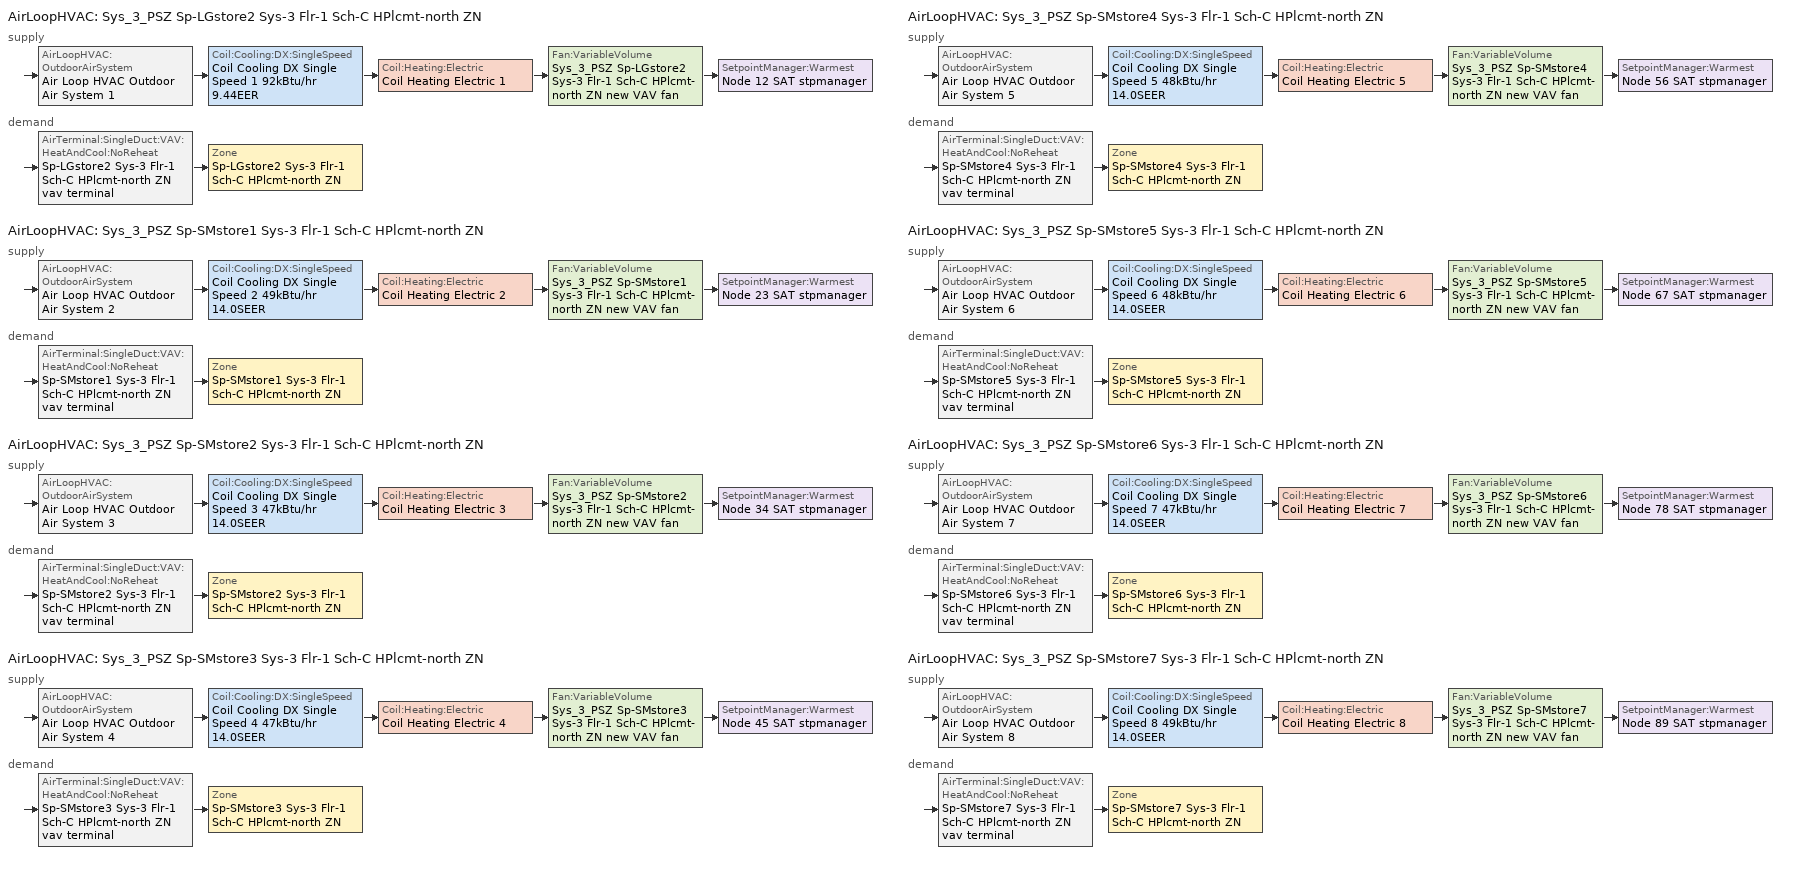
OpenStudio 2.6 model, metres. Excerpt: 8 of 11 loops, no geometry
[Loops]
AirLoopHVAC 'Sys_3_PSZ Sp-LGstore2 Sys-3 Flr-1 Sch-C HPlcmt-north ZN'
 supply: AirLoopHVAC:OutdoorAirSystem 'Air Loop HVAC Outdoor Air System 1' > Coil:Cooling:DX:SingleSpeed 'Coil Cooling DX Single Speed 1 92kBtu/hr 9.44EER' > Coil:Heating:Electric 'Coil Heating Electric 1' > Fan:VariableVolume 'Sys_3_PSZ Sp-LGstore2 Sys-3 Flr-1 Sch-C HPlcmt-north ZN new VAV fan' > SetpointManager:Warmest 'Node 12 SAT stpmanager'
 demand: AirTerminal:SingleDuct:VAV:HeatAndCool:NoReheat 'Sp-LGstore2 Sys-3 Flr-1 Sch-C HPlcmt-north ZN vav terminal' > Zone 'Sp-LGstore2 Sys-3 Flr-1 Sch-C HPlcmt-north ZN'
AirLoopHVAC 'Sys_3_PSZ Sp-SMstore1 Sys-3 Flr-1 Sch-C HPlcmt-north ZN'
 supply: AirLoopHVAC:OutdoorAirSystem 'Air Loop HVAC Outdoor Air System 2' > Coil:Cooling:DX:SingleSpeed 'Coil Cooling DX Single Speed 2 49kBtu/hr 14.0SEER' > Coil:Heating:Electric 'Coil Heating Electric 2' > Fan:VariableVolume 'Sys_3_PSZ Sp-SMstore1 Sys-3 Flr-1 Sch-C HPlcmt-north ZN new VAV fan' > SetpointManager:Warmest 'Node 23 SAT stpmanager'
 demand: AirTerminal:SingleDuct:VAV:HeatAndCool:NoReheat 'Sp-SMstore1 Sys-3 Flr-1 Sch-C HPlcmt-north ZN vav terminal' > Zone 'Sp-SMstore1 Sys-3 Flr-1 Sch-C HPlcmt-north ZN'
AirLoopHVAC 'Sys_3_PSZ Sp-SMstore2 Sys-3 Flr-1 Sch-C HPlcmt-north ZN'
 supply: AirLoopHVAC:OutdoorAirSystem 'Air Loop HVAC Outdoor Air System 3' > Coil:Cooling:DX:SingleSpeed 'Coil Cooling DX Single Speed 3 47kBtu/hr 14.0SEER' > Coil:Heating:Electric 'Coil Heating Electric 3' > Fan:VariableVolume 'Sys_3_PSZ Sp-SMstore2 Sys-3 Flr-1 Sch-C HPlcmt-north ZN new VAV fan' > SetpointManager:Warmest 'Node 34 SAT stpmanager'
 demand: AirTerminal:SingleDuct:VAV:HeatAndCool:NoReheat 'Sp-SMstore2 Sys-3 Flr-1 Sch-C HPlcmt-north ZN vav terminal' > Zone 'Sp-SMstore2 Sys-3 Flr-1 Sch-C HPlcmt-north ZN'
AirLoopHVAC 'Sys_3_PSZ Sp-SMstore3 Sys-3 Flr-1 Sch-C HPlcmt-north ZN'
 supply: AirLoopHVAC:OutdoorAirSystem 'Air Loop HVAC Outdoor Air System 4' > Coil:Cooling:DX:SingleSpeed 'Coil Cooling DX Single Speed 4 47kBtu/hr 14.0SEER' > Coil:Heating:Electric 'Coil Heating Electric 4' > Fan:VariableVolume 'Sys_3_PSZ Sp-SMstore3 Sys-3 Flr-1 Sch-C HPlcmt-north ZN new VAV fan' > SetpointManager:Warmest 'Node 45 SAT stpmanager'
 demand: AirTerminal:SingleDuct:VAV:HeatAndCool:NoReheat 'Sp-SMstore3 Sys-3 Flr-1 Sch-C HPlcmt-north ZN vav terminal' > Zone 'Sp-SMstore3 Sys-3 Flr-1 Sch-C HPlcmt-north ZN'
AirLoopHVAC 'Sys_3_PSZ Sp-SMstore4 Sys-3 Flr-1 Sch-C HPlcmt-north ZN'
 supply: AirLoopHVAC:OutdoorAirSystem 'Air Loop HVAC Outdoor Air System 5' > Coil:Cooling:DX:SingleSpeed 'Coil Cooling DX Single Speed 5 48kBtu/hr 14.0SEER' > Coil:Heating:Electric 'Coil Heating Electric 5' > Fan:VariableVolume 'Sys_3_PSZ Sp-SMstore4 Sys-3 Flr-1 Sch-C HPlcmt-north ZN new VAV fan' > SetpointManager:Warmest 'Node 56 SAT stpmanager'
 demand: AirTerminal:SingleDuct:VAV:HeatAndCool:NoReheat 'Sp-SMstore4 Sys-3 Flr-1 Sch-C HPlcmt-north ZN vav terminal' > Zone 'Sp-SMstore4 Sys-3 Flr-1 Sch-C HPlcmt-north ZN'
AirLoopHVAC 'Sys_3_PSZ Sp-SMstore5 Sys-3 Flr-1 Sch-C HPlcmt-north ZN'
 supply: AirLoopHVAC:OutdoorAirSystem 'Air Loop HVAC Outdoor Air System 6' > Coil:Cooling:DX:SingleSpeed 'Coil Cooling DX Single Speed 6 48kBtu/hr 14.0SEER' > Coil:Heating:Electric 'Coil Heating Electric 6' > Fan:VariableVolume 'Sys_3_PSZ Sp-SMstore5 Sys-3 Flr-1 Sch-C HPlcmt-north ZN new VAV fan' > SetpointManager:Warmest 'Node 67 SAT stpmanager'
 demand: AirTerminal:SingleDuct:VAV:HeatAndCool:NoReheat 'Sp-SMstore5 Sys-3 Flr-1 Sch-C HPlcmt-north ZN vav terminal' > Zone 'Sp-SMstore5 Sys-3 Flr-1 Sch-C HPlcmt-north ZN'
AirLoopHVAC 'Sys_3_PSZ Sp-SMstore6 Sys-3 Flr-1 Sch-C HPlcmt-north ZN'
 supply: AirLoopHVAC:OutdoorAirSystem 'Air Loop HVAC Outdoor Air System 7' > Coil:Cooling:DX:SingleSpeed 'Coil Cooling DX Single Speed 7 47kBtu/hr 14.0SEER' > Coil:Heating:Electric 'Coil Heating Electric 7' > Fan:VariableVolume 'Sys_3_PSZ Sp-SMstore6 Sys-3 Flr-1 Sch-C HPlcmt-north ZN new VAV fan' > SetpointManager:Warmest 'Node 78 SAT stpmanager'
 demand: AirTerminal:SingleDuct:VAV:HeatAndCool:NoReheat 'Sp-SMstore6 Sys-3 Flr-1 Sch-C HPlcmt-north ZN vav terminal' > Zone 'Sp-SMstore6 Sys-3 Flr-1 Sch-C HPlcmt-north ZN'
AirLoopHVAC 'Sys_3_PSZ Sp-SMstore7 Sys-3 Flr-1 Sch-C HPlcmt-north ZN'
 supply: AirLoopHVAC:OutdoorAirSystem 'Air Loop HVAC Outdoor Air System 8' > Coil:Cooling:DX:SingleSpeed 'Coil Cooling DX Single Speed 8 49kBtu/hr 14.0SEER' > Coil:Heating:Electric 'Coil Heating Electric 8' > Fan:VariableVolume 'Sys_3_PSZ Sp-SMstore7 Sys-3 Flr-1 Sch-C HPlcmt-north ZN new VAV fan' > SetpointManager:Warmest 'Node 89 SAT stpmanager'
 demand: AirTerminal:SingleDuct:VAV:HeatAndCool:NoReheat 'Sp-SMstore7 Sys-3 Flr-1 Sch-C HPlcmt-north ZN vav terminal' > Zone 'Sp-SMstore7 Sys-3 Flr-1 Sch-C HPlcmt-north ZN'
[Sizing:Zone] Zone Cooling Design Supply Air Temperature Input Method=SupplyAirTemperature; Zone Cooling Design Supply Air Temperature {C}=13; Zone Cooling Design Supply Air Temperature Difference {deltaC}=11.11; Zone Heating Design Supply Air Temperature Input Method=SupplyAirTemperature; Zone Heating Design Supply Air Temperature {C}=43; Zone Heating Design Supply Air Temperature Difference {deltaC}=11.11; Zone Cooling Design Supply Air Humidity Ratio {kg-H2O/kg-air}=0.0085; Zone Heating Design Supply Air Humidity Ratio {kg-H2O/kg-air}=0.008; Zone Heating Sizing Factor=1.3; Zone Cooling Sizing Factor=1.1; Cooling Design Air Flow Method=DesignDay; Heating Design Air Flow Method=DesignDay; Account for Dedicated Outdoor Air System=No; Dedicated Outdoor Air System Control Strategy=NeutralSupplyAir; Dedicated Outdoor Air Low Setpoint Temperature for Design {C}=autosize; Dedicated Outdoor Air High Setpoint Temperature for Design {C}=autosize
Sp-LGstore2 Sys-3 Flr-1 Sch-C HPlcmt-north ZN; Sp-SMstore1 Sys-3 Flr-1 Sch-C HPlcmt-north ZN; Sp-SMstore2 Sys-3 Flr-1 Sch-C HPlcmt-north ZN; Sp-SMstore3 Sys-3 Flr-1 Sch-C HPlcmt-north ZN; Sp-SMstore4 Sys-3 Flr-1 Sch-C HPlcmt-north ZN; Sp-SMstore5 Sys-3 Flr-1 Sch-C HPlcmt-north ZN; Sp-SMstore6 Sys-3 Flr-1 Sch-C HPlcmt-north ZN; Sp-SMstore7 Sys-3 Flr-1 Sch-C HPlcmt-north ZN
[Zone equipment]
Sp-LGstore2 Sys-3 Flr-1 Sch-C HPlcmt-north ZN: Zone HVAC Baseboard Convective Electric 1, Sp-LGstore2 Sys-3 Flr-1 Sch-C HPlcmt-north ZN vav terminal
Sp-SMstore1 Sys-3 Flr-1 Sch-C HPlcmt-north ZN: Zone HVAC Baseboard Convective Electric 2, Sp-SMstore1 Sys-3 Flr-1 Sch-C HPlcmt-north ZN vav terminal
Sp-SMstore2 Sys-3 Flr-1 Sch-C HPlcmt-north ZN: Zone HVAC Baseboard Convective Electric 3, Sp-SMstore2 Sys-3 Flr-1 Sch-C HPlcmt-north ZN vav terminal
Sp-SMstore3 Sys-3 Flr-1 Sch-C HPlcmt-north ZN: Zone HVAC Baseboard Convective Electric 4, Sp-SMstore3 Sys-3 Flr-1 Sch-C HPlcmt-north ZN vav terminal
Sp-SMstore4 Sys-3 Flr-1 Sch-C HPlcmt-north ZN: Zone HVAC Baseboard Convective Electric 5, Sp-SMstore4 Sys-3 Flr-1 Sch-C HPlcmt-north ZN vav terminal
Sp-SMstore5 Sys-3 Flr-1 Sch-C HPlcmt-north ZN: Zone HVAC Baseboard Convective Electric 6, Sp-SMstore5 Sys-3 Flr-1 Sch-C HPlcmt-north ZN vav terminal
Sp-SMstore6 Sys-3 Flr-1 Sch-C HPlcmt-north ZN: Zone HVAC Baseboard Convective Electric 7, Sp-SMstore6 Sys-3 Flr-1 Sch-C HPlcmt-north ZN vav terminal
Sp-SMstore7 Sys-3 Flr-1 Sch-C HPlcmt-north ZN: Zone HVAC Baseboard Convective Electric 8, Sp-SMstore7 Sys-3 Flr-1 Sch-C HPlcmt-north ZN vav terminal
[AirLoopHVAC] Design Supply Air Flow Rate {m3/s}=AutoSize
Name | Availability Schedule
Sys_3_PSZ Sp-LGstore2 Sys-3 Flr-1 Sch-C HPlcmt-north ZN | Sys_3_PSZ Sp-LGstore2 Sys-3 Flr-1 Sch-C HPlcmt-north ZN Occ Sch
Sys_3_PSZ Sp-SMstore1 Sys-3 Flr-1 Sch-C HPlcmt-north ZN | Sys_3_PSZ Sp-SMstore1 Sys-3 Flr-1 Sch-C HPlcmt-north ZN Occ Sch
Sys_3_PSZ Sp-SMstore2 Sys-3 Flr-1 Sch-C HPlcmt-north ZN | Sys_3_PSZ Sp-SMstore2 Sys-3 Flr-1 Sch-C HPlcmt-north ZN Occ Sch
Sys_3_PSZ Sp-SMstore3 Sys-3 Flr-1 Sch-C HPlcmt-north ZN | Sys_3_PSZ Sp-SMstore3 Sys-3 Flr-1 Sch-C HPlcmt-north ZN Occ Sch
Sys_3_PSZ Sp-SMstore4 Sys-3 Flr-1 Sch-C HPlcmt-north ZN | Sys_3_PSZ Sp-SMstore4 Sys-3 Flr-1 Sch-C HPlcmt-north ZN Occ Sch
Sys_3_PSZ Sp-SMstore5 Sys-3 Flr-1 Sch-C HPlcmt-north ZN | Sys_3_PSZ Sp-SMstore5 Sys-3 Flr-1 Sch-C HPlcmt-north ZN Occ Sch
Sys_3_PSZ Sp-SMstore6 Sys-3 Flr-1 Sch-C HPlcmt-north ZN | Sys_3_PSZ Sp-SMstore6 Sys-3 Flr-1 Sch-C HPlcmt-north ZN Occ Sch
Sys_3_PSZ Sp-SMstore7 Sys-3 Flr-1 Sch-C HPlcmt-north ZN | Sys_3_PSZ Sp-SMstore7 Sys-3 Flr-1 Sch-C HPlcmt-north ZN Occ Sch
[Sizing:System] Type of Load to Size On=Sensible; Design Outdoor Air Flow Rate {m3/s}=Autosize; Minimum System Air Flow Ratio=1; Preheat Design Temperature {C}=7; Preheat Design Humidity Ratio {kg-H2O/kg-Air}=0.008; Precool Design Temperature {C}=13; Precool Design Humidity Ratio {kg-H2O/kg-Air}=0.008; Central Cooling Design Supply Air Temperature {C}=13; Central Heating Design Supply Air Temperature {C}=43; Sizing Option=NonCoincident; 100% Outdoor Air in Cooling=No; 100% Outdoor Air in Heating=No; Central Cooling Design Supply Air Humidity Ratio {kg-H2O/kg-Air}=0.0085; Central Heating Design Supply Air Humidity Ratio {kg-H2O/kg-Air}=0.008; Cooling Design Air Flow Method=DesignDay; Cooling Design Air Flow Rate {m3/s}=0; Heating Design Air Flow Method=DesignDay; Heating Design Air Flow Rate {m3/s}=0; System Outdoor Air Method=ZoneSum; Zone Maximum Outdoor Air Fraction=1; Cooling Supply Air Flow Rate Per Floor Area {m3/s-m2}=0.00996765; Cooling Fraction of Autosized Cooling Supply Air Flow Rate=1; Cooling Supply Air Flow Rate Per Unit Cooling Capacity {m3/s-W}=3.94755e-05; Heating Supply Air Flow Rate Per Floor Area {m3/s-m2}=0.00996765; Heating Fraction of Autosized Heating Supply Air Flow Rate=1; Heating Fraction of Autosized Cooling Supply Air Flow Rate=1; Heating Supply Air Flow Rate Per Unit Heating Capacity {m3/s-W}=3.15882e-05; Cooling Design Capacity Method=CoolingDesignCapacity; Cooling Design Capacity {W}=autosize; Cooling Design Capacity Per Floor Area {W/m2}=234.7; Fraction of Autosized Cooling Design Capacity=1; Heating Design Capacity Method=HeatingDesignCapacity; Heating Design Capacity {W}=autosize; Heating Design Capacity Per Floor Area {W/m2}=157; Fraction of Autosized Heating Design Capacity=1; Central Cooling Capacity Control Method=OnOff
Sys_3_PSZ Sp-LGstore2 Sys-3 Flr-1 Sch-C HPlcmt-north ZN; Sys_3_PSZ Sp-SMstore1 Sys-3 Flr-1 Sch-C HPlcmt-north ZN; Sys_3_PSZ Sp-SMstore2 Sys-3 Flr-1 Sch-C HPlcmt-north ZN; Sys_3_PSZ Sp-SMstore3 Sys-3 Flr-1 Sch-C HPlcmt-north ZN; Sys_3_PSZ Sp-SMstore4 Sys-3 Flr-1 Sch-C HPlcmt-north ZN; Sys_3_PSZ Sp-SMstore5 Sys-3 Flr-1 Sch-C HPlcmt-north ZN; Sys_3_PSZ Sp-SMstore6 Sys-3 Flr-1 Sch-C HPlcmt-north ZN; Sys_3_PSZ Sp-SMstore7 Sys-3 Flr-1 Sch-C HPlcmt-north ZN
[Coil:Heating:Electric] Availability Schedule=Always On Discrete
Coil Heating Electric 1; Coil Heating Electric 2; Coil Heating Electric 3; Coil Heating Electric 4; Coil Heating Electric 5; Coil Heating Electric 6; Coil Heating Electric 7; Coil Heating Electric 8
[Coil:Cooling:DX:SingleSpeed] Availability Schedule=Always On Discrete; Rated Total Cooling Capacity {W}=autosize; Rated Sensible Heat Ratio=autosize; Rated Air Flow Rate {m3/s}=autosize; Rated Evaporator Fan Power Per Volume Flow Rate {W/(m3/s)}=773.3; Total Cooling Capacity Function of Temperature Curve=DXCOOL-NECB2011-REF-CAPFT; Total Cooling Capacity Function of Flow Fraction Curve=DXCOOL-NECB2011-REF-CAPFFLOW; Energy Input Ratio Function of Temperature Curve=DXCOOL-NECB2011-REF-COOLEIRFT; Energy Input Ratio Function of Flow Fraction Curve=DXCOOL-NECB2011-REF-COOLEIRFFLOW; Part Load Fraction Correlation Curve=DXCOOL-NECB2011-REF-COOLPLFFPLR; Condenser Type=AirCooled; Evaporative Condenser Effectiveness=0; Evaporative Condenser Air Flow Rate {m3/s}=Autosize; Evaporative Condenser Pump Rated Power Consumption {W}=Autosize; Crankcase Heater Capacity {W}=0; Maximum Outdoor Dry-Bulb Temperature for Crankcase Heater Operation {C}=0; Basin Heater Capacity {W/K}=0; Basin Heater Setpoint Temperature {C}=10
Name | Rated COP {W/W}
Coil Cooling DX Single Speed 1 92kBtu/hr 9.44EER | 3.25853
Coil Cooling DX Single Speed 2 49kBtu/hr 14.0SEER; Coil Cooling DX Single Speed 3 47kBtu/hr 14.0SEER; Coil Cooling DX Single Speed 4 47kBtu/hr 14.0SEER; Coil Cooling DX Single Speed 5 48kBtu/hr 14.0SEER; Coil Cooling DX Single Speed 6 48kBtu/hr 14.0SEER; Coil Cooling DX Single Speed 7 47kBtu/hr 14.0SEER; Coil Cooling DX Single Speed 8 49kBtu/hr 14.0SEER | 3.8248
[Controller:OutdoorAir] Minimum Outdoor Air Flow Rate {m3/s}=autosize; Maximum Outdoor Air Flow Rate {m3/s}=Autosize; Economizer Control Action Type=ModulateFlow; Lockout Type=NoLockout; Minimum Limit Type=FixedMinimum; High Humidity Control=No; Heat Recovery Bypass Control Type=BypassWhenOAFlowGreaterThanMinimum
Name | Economizer Control Type | Minimum Outdoor Air Schedule | Controller Mechanical Ventilation | Economizer Maximum Limit Dry-Bulb Temperature {C} | Economizer Maximum Limit Enthalpy {J/kg} | Economizer Minimum Limit Dry-Bulb Temperature {C}
Controller Outdoor Air 1 | DifferentialEnthalpy | Sys_3_PSZ Sp-LGstore2 Sys-3 Flr-1 Sch-C HPlcmt-north ZN Occ Sch | Controller Mechanical Ventilation 1
Controller Outdoor Air 2 | NoEconomizer | Sys_3_PSZ Sp-SMstore1 Sys-3 Flr-1 Sch-C HPlcmt-north ZN Occ Sch | Controller Mechanical Ventilation 2 | 28 | 64000 | -100
Controller Outdoor Air 3 | NoEconomizer | Sys_3_PSZ Sp-SMstore2 Sys-3 Flr-1 Sch-C HPlcmt-north ZN Occ Sch | Controller Mechanical Ventilation 3 | 28 | 64000 | -100
Controller Outdoor Air 4 | NoEconomizer | Sys_3_PSZ Sp-SMstore3 Sys-3 Flr-1 Sch-C HPlcmt-north ZN Occ Sch | Controller Mechanical Ventilation 4 | 28 | 64000 | -100
Controller Outdoor Air 5 | NoEconomizer | Sys_3_PSZ Sp-SMstore4 Sys-3 Flr-1 Sch-C HPlcmt-north ZN Occ Sch | Controller Mechanical Ventilation 5 | 28 | 64000 | -100
Controller Outdoor Air 6 | NoEconomizer | Sys_3_PSZ Sp-SMstore5 Sys-3 Flr-1 Sch-C HPlcmt-north ZN Occ Sch | Controller Mechanical Ventilation 6 | 28 | 64000 | -100
Controller Outdoor Air 7 | NoEconomizer | Sys_3_PSZ Sp-SMstore6 Sys-3 Flr-1 Sch-C HPlcmt-north ZN Occ Sch | Controller Mechanical Ventilation 7 | 28 | 64000 | -100
Controller Outdoor Air 8 | NoEconomizer | Sys_3_PSZ Sp-SMstore7 Sys-3 Flr-1 Sch-C HPlcmt-north ZN Occ Sch | Controller Mechanical Ventilation 8 | 28 | 64000 | -100
[Controller:MechanicalVentilation] Availability Schedule=Always On Discrete; System Outdoor Air Method=ZoneSum
Controller Mechanical Ventilation 1; Controller Mechanical Ventilation 2; Controller Mechanical Ventilation 3; Controller Mechanical Ventilation 4; Controller Mechanical Ventilation 5; Controller Mechanical Ventilation 6; Controller Mechanical Ventilation 7; Controller Mechanical Ventilation 8
[AirLoopHVAC:OutdoorAirSystem]
Name | Controller
Air Loop HVAC Outdoor Air System 1 | Controller Outdoor Air 1
Air Loop HVAC Outdoor Air System 2 | Controller Outdoor Air 2
Air Loop HVAC Outdoor Air System 3 | Controller Outdoor Air 3
Air Loop HVAC Outdoor Air System 4 | Controller Outdoor Air 4
Air Loop HVAC Outdoor Air System 5 | Controller Outdoor Air 5
Air Loop HVAC Outdoor Air System 6 | Controller Outdoor Air 6
Air Loop HVAC Outdoor Air System 7 | Controller Outdoor Air 7
Air Loop HVAC Outdoor Air System 8 | Controller Outdoor Air 8
[ZoneHVAC:Baseboard:Convective:Electric] Availability Schedule=Always On Discrete; Nominal Capacity {W}=autosize; Efficiency=1
Zone HVAC Baseboard Convective Electric 1; Zone HVAC Baseboard Convective Electric 2; Zone HVAC Baseboard Convective Electric 3; Zone HVAC Baseboard Convective Electric 4; Zone HVAC Baseboard Convective Electric 5; Zone HVAC Baseboard Convective Electric 6; Zone HVAC Baseboard Convective Electric 7; Zone HVAC Baseboard Convective Electric 8
[Fan:VariableVolume] Availability Schedule=Always On Discrete; Fan Efficiency=0.7; Pressure Rise {Pa}=640; Maximum Flow Rate {m3/s}=Autosize; Fan Power Minimum Flow Rate Input Method=Fraction; Fan Power Minimum Flow Fraction=0.3; Fan Power Minimum Air Flow Rate {m3/s}=0; Motor Efficiency=0.9; Motor In Airstream Fraction=1; Fan Power Coefficient 1=0.0407599; Fan Power Coefficient 2=0.088045; Fan Power Coefficient 3=-0.0729261; Fan Power Coefficient 4=0.94374; Fan Power Coefficient 5=0
Sys_3_PSZ Sp-LGstore2 Sys-3 Flr-1 Sch-C HPlcmt-north ZN new VAV fan; Sys_3_PSZ Sp-SMstore7 Sys-3 Flr-1 Sch-C HPlcmt-north ZN new VAV fan; Sys_3_PSZ Sp-SMstore2 Sys-3 Flr-1 Sch-C HPlcmt-north ZN new VAV fan; Sys_3_PSZ Sp-SMstore1 Sys-3 Flr-1 Sch-C HPlcmt-north ZN new VAV fan; Sys_3_PSZ Sp-SMstore4 Sys-3 Flr-1 Sch-C HPlcmt-north ZN new VAV fan; Sys_3_PSZ Sp-SMstore3 Sys-3 Flr-1 Sch-C HPlcmt-north ZN new VAV fan; Sys_3_PSZ Sp-SMstore5 Sys-3 Flr-1 Sch-C HPlcmt-north ZN new VAV fan; Sys_3_PSZ Sp-SMstore6 Sys-3 Flr-1 Sch-C HPlcmt-north ZN new VAV fan
[SetpointManager:Warmest] Control Variable=Temperature; Minimum Setpoint Temperature {C}=12; Maximum Setpoint Temperature {C}=35; Strategy=MaximumTemperature
Node 12 SAT stpmanager; Node 89 SAT stpmanager; Node 34 SAT stpmanager; Node 23 SAT stpmanager; Node 56 SAT stpmanager; Node 45 SAT stpmanager; Node 67 SAT stpmanager; Node 78 SAT stpmanager
[AirTerminal:SingleDuct:VAV:HeatAndCool:NoReheat] Availability Schedule=Always On Discrete; Maximum Air Flow Rate {m3/s}=autosize; Zone Minimum Air Flow Fraction=0.3
Sp-LGstore2 Sys-3 Flr-1 Sch-C HPlcmt-north ZN vav terminal; Sp-SMstore7 Sys-3 Flr-1 Sch-C HPlcmt-north ZN vav terminal; Sp-SMstore2 Sys-3 Flr-1 Sch-C HPlcmt-north ZN vav terminal; Sp-SMstore1 Sys-3 Flr-1 Sch-C HPlcmt-north ZN vav terminal; Sp-SMstore4 Sys-3 Flr-1 Sch-C HPlcmt-north ZN vav terminal; Sp-SMstore3 Sys-3 Flr-1 Sch-C HPlcmt-north ZN vav terminal; Sp-SMstore5 Sys-3 Flr-1 Sch-C HPlcmt-north ZN vav terminal; Sp-SMstore6 Sys-3 Flr-1 Sch-C HPlcmt-north ZN vav terminal
[Schedule:Ruleset]
Name | Default Day Schedule | Summer Design Day Schedule | Winter Design Day Schedule
Sys_3_PSZ Sp-LGstore2 Sys-3 Flr-1 Sch-C HPlcmt-north ZN Occ Sch | Sys_3_PSZ Sp-LGstore2 Sys-3 Flr-1 Sch-C HPlcmt-north ZN Occ Sch Default | Sys_3_PSZ Sp-LGstore2 Sys-3 Flr-1 Sch-C HPlcmt-north ZN Occ Sch Summer Design Day | Sys_3_PSZ Sp-LGstore2 Sys-3 Flr-1 Sch-C HPlcmt-north ZN Occ Sch Winter Design Day
Sys_3_PSZ Sp-SMstore1 Sys-3 Flr-1 Sch-C HPlcmt-north ZN Occ Sch | Sys_3_PSZ Sp-SMstore1 Sys-3 Flr-1 Sch-C HPlcmt-north ZN Occ Sch Default | Sys_3_PSZ Sp-SMstore1 Sys-3 Flr-1 Sch-C HPlcmt-north ZN Occ Sch Summer Design Day | Sys_3_PSZ Sp-SMstore1 Sys-3 Flr-1 Sch-C HPlcmt-north ZN Occ Sch Winter Design Day
Sys_3_PSZ Sp-SMstore2 Sys-3 Flr-1 Sch-C HPlcmt-north ZN Occ Sch | Sys_3_PSZ Sp-SMstore2 Sys-3 Flr-1 Sch-C HPlcmt-north ZN Occ Sch Default | Sys_3_PSZ Sp-SMstore2 Sys-3 Flr-1 Sch-C HPlcmt-north ZN Occ Sch Summer Design Day | Sys_3_PSZ Sp-SMstore2 Sys-3 Flr-1 Sch-C HPlcmt-north ZN Occ Sch Winter Design Day
Sys_3_PSZ Sp-SMstore3 Sys-3 Flr-1 Sch-C HPlcmt-north ZN Occ Sch | Sys_3_PSZ Sp-SMstore3 Sys-3 Flr-1 Sch-C HPlcmt-north ZN Occ Sch Default | Sys_3_PSZ Sp-SMstore3 Sys-3 Flr-1 Sch-C HPlcmt-north ZN Occ Sch Summer Design Day | Sys_3_PSZ Sp-SMstore3 Sys-3 Flr-1 Sch-C HPlcmt-north ZN Occ Sch Winter Design Day
Sys_3_PSZ Sp-SMstore4 Sys-3 Flr-1 Sch-C HPlcmt-north ZN Occ Sch | Sys_3_PSZ Sp-SMstore4 Sys-3 Flr-1 Sch-C HPlcmt-north ZN Occ Sch Default | Sys_3_PSZ Sp-SMstore4 Sys-3 Flr-1 Sch-C HPlcmt-north ZN Occ Sch Summer Design Day | Sys_3_PSZ Sp-SMstore4 Sys-3 Flr-1 Sch-C HPlcmt-north ZN Occ Sch Winter Design Day
Sys_3_PSZ Sp-SMstore5 Sys-3 Flr-1 Sch-C HPlcmt-north ZN Occ Sch | Sys_3_PSZ Sp-SMstore5 Sys-3 Flr-1 Sch-C HPlcmt-north ZN Occ Sch Default | Sys_3_PSZ Sp-SMstore5 Sys-3 Flr-1 Sch-C HPlcmt-north ZN Occ Sch Summer Design Day | Sys_3_PSZ Sp-SMstore5 Sys-3 Flr-1 Sch-C HPlcmt-north ZN Occ Sch Winter Design Day
Sys_3_PSZ Sp-SMstore6 Sys-3 Flr-1 Sch-C HPlcmt-north ZN Occ Sch | Sys_3_PSZ Sp-SMstore6 Sys-3 Flr-1 Sch-C HPlcmt-north ZN Occ Sch Default | Sys_3_PSZ Sp-SMstore6 Sys-3 Flr-1 Sch-C HPlcmt-north ZN Occ Sch Summer Design Day | Sys_3_PSZ Sp-SMstore6 Sys-3 Flr-1 Sch-C HPlcmt-north ZN Occ Sch Winter Design Day
Sys_3_PSZ Sp-SMstore7 Sys-3 Flr-1 Sch-C HPlcmt-north ZN Occ Sch | Sys_3_PSZ Sp-SMstore7 Sys-3 Flr-1 Sch-C HPlcmt-north ZN Occ Sch Default | Sys_3_PSZ Sp-SMstore7 Sys-3 Flr-1 Sch-C HPlcmt-north ZN Occ Sch Summer Design Day | Sys_3_PSZ Sp-SMstore7 Sys-3 Flr-1 Sch-C HPlcmt-north ZN Occ Sch Winter Design Day
[Schedule:Day]
Sys_3_PSZ Sp-LGstore2 Sys-3 Flr-1 Sch-C HPlcmt-north ZN Occ Sch Default; Sys_3_PSZ Sp-LGstore2 Sys-3 Flr-1 Sch-C HPlcmt-north ZN Occ Sch Winter Design Day; Sys_3_PSZ Sp-LGstore2 Sys-3 Flr-1 Sch-C HPlcmt-north ZN Occ Sch Summer Design Day; Sys_3_PSZ Sp-SMstore1 Sys-3 Flr-1 Sch-C HPlcmt-north ZN Occ Sch Default; Sys_3_PSZ Sp-SMstore1 Sys-3 Flr-1 Sch-C HPlcmt-north ZN Occ Sch Winter Design Day; Sys_3_PSZ Sp-SMstore1 Sys-3 Flr-1 Sch-C HPlcmt-north ZN Occ Sch Summer Design Day; Sys_3_PSZ Sp-SMstore2 Sys-3 Flr-1 Sch-C HPlcmt-north ZN Occ Sch Default; Sys_3_PSZ Sp-SMstore2 Sys-3 Flr-1 Sch-C HPlcmt-north ZN Occ Sch Winter Design Day; Sys_3_PSZ Sp-SMstore2 Sys-3 Flr-1 Sch-C HPlcmt-north ZN Occ Sch Summer Design Day; Sys_3_PSZ Sp-SMstore3 Sys-3 Flr-1 Sch-C HPlcmt-north ZN Occ Sch Default; Sys_3_PSZ Sp-SMstore3 Sys-3 Flr-1 Sch-C HPlcmt-north ZN Occ Sch Winter Design Day; Sys_3_PSZ Sp-SMstore3 Sys-3 Flr-1 Sch-C HPlcmt-north ZN Occ Sch Summer Design Day; Sys_3_PSZ Sp-SMstore4 Sys-3 Flr-1 Sch-C HPlcmt-north ZN Occ Sch Default; Sys_3_PSZ Sp-SMstore4 Sys-3 Flr-1 Sch-C HPlcmt-north ZN Occ Sch Winter Design Day; Sys_3_PSZ Sp-SMstore4 Sys-3 Flr-1 Sch-C HPlcmt-north ZN Occ Sch Summer Design Day; Sys_3_PSZ Sp-SMstore5 Sys-3 Flr-1 Sch-C HPlcmt-north ZN Occ Sch Default; Sys_3_PSZ Sp-SMstore5 Sys-3 Flr-1 Sch-C HPlcmt-north ZN Occ Sch Winter Design Day; Sys_3_PSZ Sp-SMstore5 Sys-3 Flr-1 Sch-C HPlcmt-north ZN Occ Sch Summer Design Day; Sys_3_PSZ Sp-SMstore6 Sys-3 Flr-1 Sch-C HPlcmt-north ZN Occ Sch Default; Sys_3_PSZ Sp-SMstore6 Sys-3 Flr-1 Sch-C HPlcmt-north ZN Occ Sch Winter Design Day; Sys_3_PSZ Sp-SMstore6 Sys-3 Flr-1 Sch-C HPlcmt-north ZN Occ Sch Summer Design Day; Sys_3_PSZ Sp-SMstore7 Sys-3 Flr-1 Sch-C HPlcmt-north ZN Occ Sch Default; Sys_3_PSZ Sp-SMstore7 Sys-3 Flr-1 Sch-C HPlcmt-north ZN Occ Sch Winter Design Day; Sys_3_PSZ Sp-SMstore7 Sys-3 Flr-1 Sch-C HPlcmt-north ZN Occ Sch Summer Design Day: 24, 0, 1
Sys_3_PSZ Sp-LGstore2 Sys-3 Flr-1 Sch-C HPlcmt-north ZN Occ Sch Monday; Sys_3_PSZ Sp-LGstore2 Sys-3 Flr-1 Sch-C HPlcmt-north ZN Occ Sch Tuesday; Sys_3_PSZ Sp-LGstore2 Sys-3 Flr-1 Sch-C HPlcmt-north ZN Occ Sch Wednesday; Sys_3_PSZ Sp-LGstore2 Sys-3 Flr-1 Sch-C HPlcmt-north ZN Occ Sch Thursday; Sys_3_PSZ Sp-LGstore2 Sys-3 Flr-1 Sch-C HPlcmt-north ZN Occ Sch Friday; Sys_3_PSZ Sp-LGstore2 Sys-3 Flr-1 Sch-C HPlcmt-north ZN Occ Sch Saturday; Sys_3_PSZ Sp-SMstore1 Sys-3 Flr-1 Sch-C HPlcmt-north ZN Occ Sch Monday; Sys_3_PSZ Sp-SMstore1 Sys-3 Flr-1 Sch-C HPlcmt-north ZN Occ Sch Tuesday; Sys_3_PSZ Sp-SMstore1 Sys-3 Flr-1 Sch-C HPlcmt-north ZN Occ Sch Wednesday; Sys_3_PSZ Sp-SMstore1 Sys-3 Flr-1 Sch-C HPlcmt-north ZN Occ Sch Thursday; Sys_3_PSZ Sp-SMstore1 Sys-3 Flr-1 Sch-C HPlcmt-north ZN Occ Sch Friday; Sys_3_PSZ Sp-SMstore1 Sys-3 Flr-1 Sch-C HPlcmt-north ZN Occ Sch Saturday; Sys_3_PSZ Sp-SMstore2 Sys-3 Flr-1 Sch-C HPlcmt-north ZN Occ Sch Monday; Sys_3_PSZ Sp-SMstore2 Sys-3 Flr-1 Sch-C HPlcmt-north ZN Occ Sch Tuesday; Sys_3_PSZ Sp-SMstore2 Sys-3 Flr-1 Sch-C HPlcmt-north ZN Occ Sch Wednesday; Sys_3_PSZ Sp-SMstore2 Sys-3 Flr-1 Sch-C HPlcmt-north ZN Occ Sch Thursday; Sys_3_PSZ Sp-SMstore2 Sys-3 Flr-1 Sch-C HPlcmt-north ZN Occ Sch Friday; Sys_3_PSZ Sp-SMstore2 Sys-3 Flr-1 Sch-C HPlcmt-north ZN Occ Sch Saturday; Sys_3_PSZ Sp-SMstore3 Sys-3 Flr-1 Sch-C HPlcmt-north ZN Occ Sch Monday; Sys_3_PSZ Sp-SMstore3 Sys-3 Flr-1 Sch-C HPlcmt-north ZN Occ Sch Tuesday; Sys_3_PSZ Sp-SMstore3 Sys-3 Flr-1 Sch-C HPlcmt-north ZN Occ Sch Wednesday; Sys_3_PSZ Sp-SMstore3 Sys-3 Flr-1 Sch-C HPlcmt-north ZN Occ Sch Thursday; Sys_3_PSZ Sp-SMstore3 Sys-3 Flr-1 Sch-C HPlcmt-north ZN Occ Sch Friday; Sys_3_PSZ Sp-SMstore3 Sys-3 Flr-1 Sch-C HPlcmt-north ZN Occ Sch Saturday; Sys_3_PSZ Sp-SMstore4 Sys-3 Flr-1 Sch-C HPlcmt-north ZN Occ Sch Monday; Sys_3_PSZ Sp-SMstore4 Sys-3 Flr-1 Sch-C HPlcmt-north ZN Occ Sch Tuesday; Sys_3_PSZ Sp-SMstore4 Sys-3 Flr-1 Sch-C HPlcmt-north ZN Occ Sch Wednesday; Sys_3_PSZ Sp-SMstore4 Sys-3 Flr-1 Sch-C HPlcmt-north ZN Occ Sch Thursday; Sys_3_PSZ Sp-SMstore4 Sys-3 Flr-1 Sch-C HPlcmt-north ZN Occ Sch Friday; Sys_3_PSZ Sp-SMstore4 Sys-3 Flr-1 Sch-C HPlcmt-north ZN Occ Sch Saturday; Sys_3_PSZ Sp-SMstore5 Sys-3 Flr-1 Sch-C HPlcmt-north ZN Occ Sch Monday; Sys_3_PSZ Sp-SMstore5 Sys-3 Flr-1 Sch-C HPlcmt-north ZN Occ Sch Tuesday; Sys_3_PSZ Sp-SMstore5 Sys-3 Flr-1 Sch-C HPlcmt-north ZN Occ Sch Wednesday; Sys_3_PSZ Sp-SMstore5 Sys-3 Flr-1 Sch-C HPlcmt-north ZN Occ Sch Thursday; Sys_3_PSZ Sp-SMstore5 Sys-3 Flr-1 Sch-C HPlcmt-north ZN Occ Sch Friday; Sys_3_PSZ Sp-SMstore5 Sys-3 Flr-1 Sch-C HPlcmt-north ZN Occ Sch Saturday; Sys_3_PSZ Sp-SMstore6 Sys-3 Flr-1 Sch-C HPlcmt-north ZN Occ Sch Monday; Sys_3_PSZ Sp-SMstore6 Sys-3 Flr-1 Sch-C HPlcmt-north ZN Occ Sch Tuesday; Sys_3_PSZ Sp-SMstore6 Sys-3 Flr-1 Sch-C HPlcmt-north ZN Occ Sch Wednesday; Sys_3_PSZ Sp-SMstore6 Sys-3 Flr-1 Sch-C HPlcmt-north ZN Occ Sch Thursday; Sys_3_PSZ Sp-SMstore6 Sys-3 Flr-1 Sch-C HPlcmt-north ZN Occ Sch Friday; Sys_3_PSZ Sp-SMstore6 Sys-3 Flr-1 Sch-C HPlcmt-north ZN Occ Sch Saturday; Sys_3_PSZ Sp-SMstore7 Sys-3 Flr-1 Sch-C HPlcmt-north ZN Occ Sch Monday; Sys_3_PSZ Sp-SMstore7 Sys-3 Flr-1 Sch-C HPlcmt-north ZN Occ Sch Tuesday; Sys_3_PSZ Sp-SMstore7 Sys-3 Flr-1 Sch-C HPlcmt-north ZN Occ Sch Wednesday; Sys_3_PSZ Sp-SMstore7 Sys-3 Flr-1 Sch-C HPlcmt-north ZN Occ Sch Thursday; Sys_3_PSZ Sp-SMstore7 Sys-3 Flr-1 Sch-C HPlcmt-north ZN Occ Sch Friday; Sys_3_PSZ Sp-SMstore7 Sys-3 Flr-1 Sch-C HPlcmt-north ZN Occ Sch Saturday: 9, 0, 0, 21, 0, 1, 24, 0, 0
Sys_3_PSZ Sp-LGstore2 Sys-3 Flr-1 Sch-C HPlcmt-north ZN Occ Sch Sunday; Sys_3_PSZ Sp-SMstore1 Sys-3 Flr-1 Sch-C HPlcmt-north ZN Occ Sch Sunday; Sys_3_PSZ Sp-SMstore2 Sys-3 Flr-1 Sch-C HPlcmt-north ZN Occ Sch Sunday; Sys_3_PSZ Sp-SMstore3 Sys-3 Flr-1 Sch-C HPlcmt-north ZN Occ Sch Sunday; Sys_3_PSZ Sp-SMstore4 Sys-3 Flr-1 Sch-C HPlcmt-north ZN Occ Sch Sunday; Sys_3_PSZ Sp-SMstore5 Sys-3 Flr-1 Sch-C HPlcmt-north ZN Occ Sch Sunday; Sys_3_PSZ Sp-SMstore6 Sys-3 Flr-1 Sch-C HPlcmt-north ZN Occ Sch Sunday; Sys_3_PSZ Sp-SMstore7 Sys-3 Flr-1 Sch-C HPlcmt-north ZN Occ Sch Sunday: 9, 0, 0, 19, 0, 1, 24, 0, 0
[Schedule:Rule] Date Specification Type=DateRange; Start Month=1; Start Day=1; End Month=12
Name | Schedule Ruleset | Rule Order | Day Schedule | Apply Monday | End Day | Apply Tuesday | Apply Wednesday | Apply Thursday | Apply Friday | Apply Saturday | Apply Sunday
Sys_3_PSZ Sp-LGstore2 Sys-3 Flr-1 Sch-C HPlcmt-north ZN Occ Sch Monday Rule | Sys_3_PSZ Sp-LGstore2 Sys-3 Flr-1 Sch-C HPlcmt-north ZN Occ Sch | 6 | Sys_3_PSZ Sp-LGstore2 Sys-3 Flr-1 Sch-C HPlcmt-north ZN Occ Sch Monday | Yes | 25
Sys_3_PSZ Sp-LGstore2 Sys-3 Flr-1 Sch-C HPlcmt-north ZN Occ Sch Tuesday Rule | Sys_3_PSZ Sp-LGstore2 Sys-3 Flr-1 Sch-C HPlcmt-north ZN Occ Sch | 5 | Sys_3_PSZ Sp-LGstore2 Sys-3 Flr-1 Sch-C HPlcmt-north ZN Occ Sch Tuesday |  | 26 | Yes
Sys_3_PSZ Sp-LGstore2 Sys-3 Flr-1 Sch-C HPlcmt-north ZN Occ Sch Wednesday Rule | Sys_3_PSZ Sp-LGstore2 Sys-3 Flr-1 Sch-C HPlcmt-north ZN Occ Sch | 4 | Sys_3_PSZ Sp-LGstore2 Sys-3 Flr-1 Sch-C HPlcmt-north ZN Occ Sch Wednesday |  | 27 |  | Yes
Sys_3_PSZ Sp-LGstore2 Sys-3 Flr-1 Sch-C HPlcmt-north ZN Occ Sch Thursday Rule | Sys_3_PSZ Sp-LGstore2 Sys-3 Flr-1 Sch-C HPlcmt-north ZN Occ Sch | 3 | Sys_3_PSZ Sp-LGstore2 Sys-3 Flr-1 Sch-C HPlcmt-north ZN Occ Sch Thursday |  | 28 |  |  | Yes
Sys_3_PSZ Sp-LGstore2 Sys-3 Flr-1 Sch-C HPlcmt-north ZN Occ Sch Friday Rule | Sys_3_PSZ Sp-LGstore2 Sys-3 Flr-1 Sch-C HPlcmt-north ZN Occ Sch | 2 | Sys_3_PSZ Sp-LGstore2 Sys-3 Flr-1 Sch-C HPlcmt-north ZN Occ Sch Friday |  | 29 |  |  |  | Yes
Sys_3_PSZ Sp-LGstore2 Sys-3 Flr-1 Sch-C HPlcmt-north ZN Occ Sch Saturday Rule | Sys_3_PSZ Sp-LGstore2 Sys-3 Flr-1 Sch-C HPlcmt-north ZN Occ Sch | 1 | Sys_3_PSZ Sp-LGstore2 Sys-3 Flr-1 Sch-C HPlcmt-north ZN Occ Sch Saturday |  | 30 |  |  |  |  | Yes
Sys_3_PSZ Sp-LGstore2 Sys-3 Flr-1 Sch-C HPlcmt-north ZN Occ Sch Sunday Rule | Sys_3_PSZ Sp-LGstore2 Sys-3 Flr-1 Sch-C HPlcmt-north ZN Occ Sch | 0 | Sys_3_PSZ Sp-LGstore2 Sys-3 Flr-1 Sch-C HPlcmt-north ZN Occ Sch Sunday |  | 31 |  |  |  |  |  | Yes
Sys_3_PSZ Sp-SMstore1 Sys-3 Flr-1 Sch-C HPlcmt-north ZN Occ Sch Monday Rule | Sys_3_PSZ Sp-SMstore1 Sys-3 Flr-1 Sch-C HPlcmt-north ZN Occ Sch | 6 | Sys_3_PSZ Sp-SMstore1 Sys-3 Flr-1 Sch-C HPlcmt-north ZN Occ Sch Monday | Yes | 25
Sys_3_PSZ Sp-SMstore1 Sys-3 Flr-1 Sch-C HPlcmt-north ZN Occ Sch Tuesday Rule | Sys_3_PSZ Sp-SMstore1 Sys-3 Flr-1 Sch-C HPlcmt-north ZN Occ Sch | 5 | Sys_3_PSZ Sp-SMstore1 Sys-3 Flr-1 Sch-C HPlcmt-north ZN Occ Sch Tuesday |  | 26 | Yes
Sys_3_PSZ Sp-SMstore1 Sys-3 Flr-1 Sch-C HPlcmt-north ZN Occ Sch Wednesday Rule | Sys_3_PSZ Sp-SMstore1 Sys-3 Flr-1 Sch-C HPlcmt-north ZN Occ Sch | 4 | Sys_3_PSZ Sp-SMstore1 Sys-3 Flr-1 Sch-C HPlcmt-north ZN Occ Sch Wednesday |  | 27 |  | Yes
Sys_3_PSZ Sp-SMstore1 Sys-3 Flr-1 Sch-C HPlcmt-north ZN Occ Sch Thursday Rule | Sys_3_PSZ Sp-SMstore1 Sys-3 Flr-1 Sch-C HPlcmt-north ZN Occ Sch | 3 | Sys_3_PSZ Sp-SMstore1 Sys-3 Flr-1 Sch-C HPlcmt-north ZN Occ Sch Thursday |  | 28 |  |  | Yes
Sys_3_PSZ Sp-SMstore1 Sys-3 Flr-1 Sch-C HPlcmt-north ZN Occ Sch Friday Rule | Sys_3_PSZ Sp-SMstore1 Sys-3 Flr-1 Sch-C HPlcmt-north ZN Occ Sch | 2 | Sys_3_PSZ Sp-SMstore1 Sys-3 Flr-1 Sch-C HPlcmt-north ZN Occ Sch Friday |  | 29 |  |  |  | Yes
Sys_3_PSZ Sp-SMstore1 Sys-3 Flr-1 Sch-C HPlcmt-north ZN Occ Sch Saturday Rule | Sys_3_PSZ Sp-SMstore1 Sys-3 Flr-1 Sch-C HPlcmt-north ZN Occ Sch | 1 | Sys_3_PSZ Sp-SMstore1 Sys-3 Flr-1 Sch-C HPlcmt-north ZN Occ Sch Saturday |  | 30 |  |  |  |  | Yes
Sys_3_PSZ Sp-SMstore1 Sys-3 Flr-1 Sch-C HPlcmt-north ZN Occ Sch Sunday Rule | Sys_3_PSZ Sp-SMstore1 Sys-3 Flr-1 Sch-C HPlcmt-north ZN Occ Sch | 0 | Sys_3_PSZ Sp-SMstore1 Sys-3 Flr-1 Sch-C HPlcmt-north ZN Occ Sch Sunday |  | 31 |  |  |  |  |  | Yes
Sys_3_PSZ Sp-SMstore2 Sys-3 Flr-1 Sch-C HPlcmt-north ZN Occ Sch Monday Rule | Sys_3_PSZ Sp-SMstore2 Sys-3 Flr-1 Sch-C HPlcmt-north ZN Occ Sch | 6 | Sys_3_PSZ Sp-SMstore2 Sys-3 Flr-1 Sch-C HPlcmt-north ZN Occ Sch Monday | Yes | 25
Sys_3_PSZ Sp-SMstore2 Sys-3 Flr-1 Sch-C HPlcmt-north ZN Occ Sch Tuesday Rule | Sys_3_PSZ Sp-SMstore2 Sys-3 Flr-1 Sch-C HPlcmt-north ZN Occ Sch | 5 | Sys_3_PSZ Sp-SMstore2 Sys-3 Flr-1 Sch-C HPlcmt-north ZN Occ Sch Tuesday |  | 26 | Yes
Sys_3_PSZ Sp-SMstore2 Sys-3 Flr-1 Sch-C HPlcmt-north ZN Occ Sch Wednesday Rule | Sys_3_PSZ Sp-SMstore2 Sys-3 Flr-1 Sch-C HPlcmt-north ZN Occ Sch | 4 | Sys_3_PSZ Sp-SMstore2 Sys-3 Flr-1 Sch-C HPlcmt-north ZN Occ Sch Wednesday |  | 27 |  | Yes
Sys_3_PSZ Sp-SMstore2 Sys-3 Flr-1 Sch-C HPlcmt-north ZN Occ Sch Thursday Rule | Sys_3_PSZ Sp-SMstore2 Sys-3 Flr-1 Sch-C HPlcmt-north ZN Occ Sch | 3 | Sys_3_PSZ Sp-SMstore2 Sys-3 Flr-1 Sch-C HPlcmt-north ZN Occ Sch Thursday |  | 28 |  |  | Yes
Sys_3_PSZ Sp-SMstore2 Sys-3 Flr-1 Sch-C HPlcmt-north ZN Occ Sch Friday Rule | Sys_3_PSZ Sp-SMstore2 Sys-3 Flr-1 Sch-C HPlcmt-north ZN Occ Sch | 2 | Sys_3_PSZ Sp-SMstore2 Sys-3 Flr-1 Sch-C HPlcmt-north ZN Occ Sch Friday |  | 29 |  |  |  | Yes
Sys_3_PSZ Sp-SMstore2 Sys-3 Flr-1 Sch-C HPlcmt-north ZN Occ Sch Saturday Rule | Sys_3_PSZ Sp-SMstore2 Sys-3 Flr-1 Sch-C HPlcmt-north ZN Occ Sch | 1 | Sys_3_PSZ Sp-SMstore2 Sys-3 Flr-1 Sch-C HPlcmt-north ZN Occ Sch Saturday |  | 30 |  |  |  |  | Yes
Sys_3_PSZ Sp-SMstore2 Sys-3 Flr-1 Sch-C HPlcmt-north ZN Occ Sch Sunday Rule | Sys_3_PSZ Sp-SMstore2 Sys-3 Flr-1 Sch-C HPlcmt-north ZN Occ Sch | 0 | Sys_3_PSZ Sp-SMstore2 Sys-3 Flr-1 Sch-C HPlcmt-north ZN Occ Sch Sunday |  | 31 |  |  |  |  |  | Yes
Sys_3_PSZ Sp-SMstore3 Sys-3 Flr-1 Sch-C HPlcmt-north ZN Occ Sch Monday Rule | Sys_3_PSZ Sp-SMstore3 Sys-3 Flr-1 Sch-C HPlcmt-north ZN Occ Sch | 6 | Sys_3_PSZ Sp-SMstore3 Sys-3 Flr-1 Sch-C HPlcmt-north ZN Occ Sch Monday | Yes | 25
Sys_3_PSZ Sp-SMstore3 Sys-3 Flr-1 Sch-C HPlcmt-north ZN Occ Sch Tuesday Rule | Sys_3_PSZ Sp-SMstore3 Sys-3 Flr-1 Sch-C HPlcmt-north ZN Occ Sch | 5 | Sys_3_PSZ Sp-SMstore3 Sys-3 Flr-1 Sch-C HPlcmt-north ZN Occ Sch Tuesday |  | 26 | Yes
Sys_3_PSZ Sp-SMstore3 Sys-3 Flr-1 Sch-C HPlcmt-north ZN Occ Sch Wednesday Rule | Sys_3_PSZ Sp-SMstore3 Sys-3 Flr-1 Sch-C HPlcmt-north ZN Occ Sch | 4 | Sys_3_PSZ Sp-SMstore3 Sys-3 Flr-1 Sch-C HPlcmt-north ZN Occ Sch Wednesday |  | 27 |  | Yes
Sys_3_PSZ Sp-SMstore3 Sys-3 Flr-1 Sch-C HPlcmt-north ZN Occ Sch Thursday Rule | Sys_3_PSZ Sp-SMstore3 Sys-3 Flr-1 Sch-C HPlcmt-north ZN Occ Sch | 3 | Sys_3_PSZ Sp-SMstore3 Sys-3 Flr-1 Sch-C HPlcmt-north ZN Occ Sch Thursday |  | 28 |  |  | Yes
Sys_3_PSZ Sp-SMstore3 Sys-3 Flr-1 Sch-C HPlcmt-north ZN Occ Sch Friday Rule | Sys_3_PSZ Sp-SMstore3 Sys-3 Flr-1 Sch-C HPlcmt-north ZN Occ Sch | 2 | Sys_3_PSZ Sp-SMstore3 Sys-3 Flr-1 Sch-C HPlcmt-north ZN Occ Sch Friday |  | 29 |  |  |  | Yes
Sys_3_PSZ Sp-SMstore3 Sys-3 Flr-1 Sch-C HPlcmt-north ZN Occ Sch Saturday Rule | Sys_3_PSZ Sp-SMstore3 Sys-3 Flr-1 Sch-C HPlcmt-north ZN Occ Sch | 1 | Sys_3_PSZ Sp-SMstore3 Sys-3 Flr-1 Sch-C HPlcmt-north ZN Occ Sch Saturday |  | 30 |  |  |  |  | Yes
Sys_3_PSZ Sp-SMstore3 Sys-3 Flr-1 Sch-C HPlcmt-north ZN Occ Sch Sunday Rule | Sys_3_PSZ Sp-SMstore3 Sys-3 Flr-1 Sch-C HPlcmt-north ZN Occ Sch | 0 | Sys_3_PSZ Sp-SMstore3 Sys-3 Flr-1 Sch-C HPlcmt-north ZN Occ Sch Sunday |  | 31 |  |  |  |  |  | Yes
Sys_3_PSZ Sp-SMstore4 Sys-3 Flr-1 Sch-C HPlcmt-north ZN Occ Sch Monday Rule | Sys_3_PSZ Sp-SMstore4 Sys-3 Flr-1 Sch-C HPlcmt-north ZN Occ Sch | 6 | Sys_3_PSZ Sp-SMstore4 Sys-3 Flr-1 Sch-C HPlcmt-north ZN Occ Sch Monday | Yes | 25
Sys_3_PSZ Sp-SMstore4 Sys-3 Flr-1 Sch-C HPlcmt-north ZN Occ Sch Tuesday Rule | Sys_3_PSZ Sp-SMstore4 Sys-3 Flr-1 Sch-C HPlcmt-north ZN Occ Sch | 5 | Sys_3_PSZ Sp-SMstore4 Sys-3 Flr-1 Sch-C HPlcmt-north ZN Occ Sch Tuesday |  | 26 | Yes
Sys_3_PSZ Sp-SMstore4 Sys-3 Flr-1 Sch-C HPlcmt-north ZN Occ Sch Wednesday Rule | Sys_3_PSZ Sp-SMstore4 Sys-3 Flr-1 Sch-C HPlcmt-north ZN Occ Sch | 4 | Sys_3_PSZ Sp-SMstore4 Sys-3 Flr-1 Sch-C HPlcmt-north ZN Occ Sch Wednesday |  | 27 |  | Yes
Sys_3_PSZ Sp-SMstore4 Sys-3 Flr-1 Sch-C HPlcmt-north ZN Occ Sch Thursday Rule | Sys_3_PSZ Sp-SMstore4 Sys-3 Flr-1 Sch-C HPlcmt-north ZN Occ Sch | 3 | Sys_3_PSZ Sp-SMstore4 Sys-3 Flr-1 Sch-C HPlcmt-north ZN Occ Sch Thursday |  | 28 |  |  | Yes
Sys_3_PSZ Sp-SMstore4 Sys-3 Flr-1 Sch-C HPlcmt-north ZN Occ Sch Friday Rule | Sys_3_PSZ Sp-SMstore4 Sys-3 Flr-1 Sch-C HPlcmt-north ZN Occ Sch | 2 | Sys_3_PSZ Sp-SMstore4 Sys-3 Flr-1 Sch-C HPlcmt-north ZN Occ Sch Friday |  | 29 |  |  |  | Yes
Sys_3_PSZ Sp-SMstore4 Sys-3 Flr-1 Sch-C HPlcmt-north ZN Occ Sch Saturday Rule | Sys_3_PSZ Sp-SMstore4 Sys-3 Flr-1 Sch-C HPlcmt-north ZN Occ Sch | 1 | Sys_3_PSZ Sp-SMstore4 Sys-3 Flr-1 Sch-C HPlcmt-north ZN Occ Sch Saturday |  | 30 |  |  |  |  | Yes
Sys_3_PSZ Sp-SMstore4 Sys-3 Flr-1 Sch-C HPlcmt-north ZN Occ Sch Sunday Rule | Sys_3_PSZ Sp-SMstore4 Sys-3 Flr-1 Sch-C HPlcmt-north ZN Occ Sch | 0 | Sys_3_PSZ Sp-SMstore4 Sys-3 Flr-1 Sch-C HPlcmt-north ZN Occ Sch Sunday |  | 31 |  |  |  |  |  | Yes
Sys_3_PSZ Sp-SMstore5 Sys-3 Flr-1 Sch-C HPlcmt-north ZN Occ Sch Monday Rule | Sys_3_PSZ Sp-SMstore5 Sys-3 Flr-1 Sch-C HPlcmt-north ZN Occ Sch | 6 | Sys_3_PSZ Sp-SMstore5 Sys-3 Flr-1 Sch-C HPlcmt-north ZN Occ Sch Monday | Yes | 25
Sys_3_PSZ Sp-SMstore5 Sys-3 Flr-1 Sch-C HPlcmt-north ZN Occ Sch Tuesday Rule | Sys_3_PSZ Sp-SMstore5 Sys-3 Flr-1 Sch-C HPlcmt-north ZN Occ Sch | 5 | Sys_3_PSZ Sp-SMstore5 Sys-3 Flr-1 Sch-C HPlcmt-north ZN Occ Sch Tuesday |  | 26 | Yes
Sys_3_PSZ Sp-SMstore5 Sys-3 Flr-1 Sch-C HPlcmt-north ZN Occ Sch Wednesday Rule | Sys_3_PSZ Sp-SMstore5 Sys-3 Flr-1 Sch-C HPlcmt-north ZN Occ Sch | 4 | Sys_3_PSZ Sp-SMstore5 Sys-3 Flr-1 Sch-C HPlcmt-north ZN Occ Sch Wednesday |  | 27 |  | Yes
Sys_3_PSZ Sp-SMstore5 Sys-3 Flr-1 Sch-C HPlcmt-north ZN Occ Sch Thursday Rule | Sys_3_PSZ Sp-SMstore5 Sys-3 Flr-1 Sch-C HPlcmt-north ZN Occ Sch | 3 | Sys_3_PSZ Sp-SMstore5 Sys-3 Flr-1 Sch-C HPlcmt-north ZN Occ Sch Thursday |  | 28 |  |  | Yes
Sys_3_PSZ Sp-SMstore5 Sys-3 Flr-1 Sch-C HPlcmt-north ZN Occ Sch Friday Rule | Sys_3_PSZ Sp-SMstore5 Sys-3 Flr-1 Sch-C HPlcmt-north ZN Occ Sch | 2 | Sys_3_PSZ Sp-SMstore5 Sys-3 Flr-1 Sch-C HPlcmt-north ZN Occ Sch Friday |  | 29 |  |  |  | Yes
Sys_3_PSZ Sp-SMstore5 Sys-3 Flr-1 Sch-C HPlcmt-north ZN Occ Sch Saturday Rule | Sys_3_PSZ Sp-SMstore5 Sys-3 Flr-1 Sch-C HPlcmt-north ZN Occ Sch | 1 | Sys_3_PSZ Sp-SMstore5 Sys-3 Flr-1 Sch-C HPlcmt-north ZN Occ Sch Saturday |  | 30 |  |  |  |  | Yes
Sys_3_PSZ Sp-SMstore5 Sys-3 Flr-1 Sch-C HPlcmt-north ZN Occ Sch Sunday Rule | Sys_3_PSZ Sp-SMstore5 Sys-3 Flr-1 Sch-C HPlcmt-north ZN Occ Sch | 0 | Sys_3_PSZ Sp-SMstore5 Sys-3 Flr-1 Sch-C HPlcmt-north ZN Occ Sch Sunday |  | 31 |  |  |  |  |  | Yes
Sys_3_PSZ Sp-SMstore6 Sys-3 Flr-1 Sch-C HPlcmt-north ZN Occ Sch Monday Rule | Sys_3_PSZ Sp-SMstore6 Sys-3 Flr-1 Sch-C HPlcmt-north ZN Occ Sch | 6 | Sys_3_PSZ Sp-SMstore6 Sys-3 Flr-1 Sch-C HPlcmt-north ZN Occ Sch Monday | Yes | 25
Sys_3_PSZ Sp-SMstore6 Sys-3 Flr-1 Sch-C HPlcmt-north ZN Occ Sch Tuesday Rule | Sys_3_PSZ Sp-SMstore6 Sys-3 Flr-1 Sch-C HPlcmt-north ZN Occ Sch | 5 | Sys_3_PSZ Sp-SMstore6 Sys-3 Flr-1 Sch-C HPlcmt-north ZN Occ Sch Tuesday |  | 26 | Yes
Sys_3_PSZ Sp-SMstore6 Sys-3 Flr-1 Sch-C HPlcmt-north ZN Occ Sch Wednesday Rule | Sys_3_PSZ Sp-SMstore6 Sys-3 Flr-1 Sch-C HPlcmt-north ZN Occ Sch | 4 | Sys_3_PSZ Sp-SMstore6 Sys-3 Flr-1 Sch-C HPlcmt-north ZN Occ Sch Wednesday |  | 27 |  | Yes
Sys_3_PSZ Sp-SMstore6 Sys-3 Flr-1 Sch-C HPlcmt-north ZN Occ Sch Thursday Rule | Sys_3_PSZ Sp-SMstore6 Sys-3 Flr-1 Sch-C HPlcmt-north ZN Occ Sch | 3 | Sys_3_PSZ Sp-SMstore6 Sys-3 Flr-1 Sch-C HPlcmt-north ZN Occ Sch Thursday |  | 28 |  |  | Yes
Sys_3_PSZ Sp-SMstore6 Sys-3 Flr-1 Sch-C HPlcmt-north ZN Occ Sch Friday Rule | Sys_3_PSZ Sp-SMstore6 Sys-3 Flr-1 Sch-C HPlcmt-north ZN Occ Sch | 2 | Sys_3_PSZ Sp-SMstore6 Sys-3 Flr-1 Sch-C HPlcmt-north ZN Occ Sch Friday |  | 29 |  |  |  | Yes
Sys_3_PSZ Sp-SMstore6 Sys-3 Flr-1 Sch-C HPlcmt-north ZN Occ Sch Saturday Rule | Sys_3_PSZ Sp-SMstore6 Sys-3 Flr-1 Sch-C HPlcmt-north ZN Occ Sch | 1 | Sys_3_PSZ Sp-SMstore6 Sys-3 Flr-1 Sch-C HPlcmt-north ZN Occ Sch Saturday |  | 30 |  |  |  |  | Yes
Sys_3_PSZ Sp-SMstore6 Sys-3 Flr-1 Sch-C HPlcmt-north ZN Occ Sch Sunday Rule | Sys_3_PSZ Sp-SMstore6 Sys-3 Flr-1 Sch-C HPlcmt-north ZN Occ Sch | 0 | Sys_3_PSZ Sp-SMstore6 Sys-3 Flr-1 Sch-C HPlcmt-north ZN Occ Sch Sunday |  | 31 |  |  |  |  |  | Yes
Sys_3_PSZ Sp-SMstore7 Sys-3 Flr-1 Sch-C HPlcmt-north ZN Occ Sch Monday Rule | Sys_3_PSZ Sp-SMstore7 Sys-3 Flr-1 Sch-C HPlcmt-north ZN Occ Sch | 6 | Sys_3_PSZ Sp-SMstore7 Sys-3 Flr-1 Sch-C HPlcmt-north ZN Occ Sch Monday | Yes | 25
Sys_3_PSZ Sp-SMstore7 Sys-3 Flr-1 Sch-C HPlcmt-north ZN Occ Sch Tuesday Rule | Sys_3_PSZ Sp-SMstore7 Sys-3 Flr-1 Sch-C HPlcmt-north ZN Occ Sch | 5 | Sys_3_PSZ Sp-SMstore7 Sys-3 Flr-1 Sch-C HPlcmt-north ZN Occ Sch Tuesday |  | 26 | Yes
Sys_3_PSZ Sp-SMstore7 Sys-3 Flr-1 Sch-C HPlcmt-north ZN Occ Sch Wednesday Rule | Sys_3_PSZ Sp-SMstore7 Sys-3 Flr-1 Sch-C HPlcmt-north ZN Occ Sch | 4 | Sys_3_PSZ Sp-SMstore7 Sys-3 Flr-1 Sch-C HPlcmt-north ZN Occ Sch Wednesday |  | 27 |  | Yes
Sys_3_PSZ Sp-SMstore7 Sys-3 Flr-1 Sch-C HPlcmt-north ZN Occ Sch Thursday Rule | Sys_3_PSZ Sp-SMstore7 Sys-3 Flr-1 Sch-C HPlcmt-north ZN Occ Sch | 3 | Sys_3_PSZ Sp-SMstore7 Sys-3 Flr-1 Sch-C HPlcmt-north ZN Occ Sch Thursday |  | 28 |  |  | Yes
Sys_3_PSZ Sp-SMstore7 Sys-3 Flr-1 Sch-C HPlcmt-north ZN Occ Sch Friday Rule | Sys_3_PSZ Sp-SMstore7 Sys-3 Flr-1 Sch-C HPlcmt-north ZN Occ Sch | 2 | Sys_3_PSZ Sp-SMstore7 Sys-3 Flr-1 Sch-C HPlcmt-north ZN Occ Sch Friday |  | 29 |  |  |  | Yes
Sys_3_PSZ Sp-SMstore7 Sys-3 Flr-1 Sch-C HPlcmt-north ZN Occ Sch Saturday Rule | Sys_3_PSZ Sp-SMstore7 Sys-3 Flr-1 Sch-C HPlcmt-north ZN Occ Sch | 1 | Sys_3_PSZ Sp-SMstore7 Sys-3 Flr-1 Sch-C HPlcmt-north ZN Occ Sch Saturday |  | 30 |  |  |  |  | Yes
Sys_3_PSZ Sp-SMstore7 Sys-3 Flr-1 Sch-C HPlcmt-north ZN Occ Sch Sunday Rule | Sys_3_PSZ Sp-SMstore7 Sys-3 Flr-1 Sch-C HPlcmt-north ZN Occ Sch | 0 | Sys_3_PSZ Sp-SMstore7 Sys-3 Flr-1 Sch-C HPlcmt-north ZN Occ Sch Sunday |  | 31 |  |  |  |  |  | Yes
[Schedule:Constant]
Always On Discrete: Value=1
[Curve:Biquadratic] Minimum Value of x=13; Maximum Value of x=24; Minimum Value of y=24; Maximum Value of y=46
Name | Coefficient1 Constant | Coefficient2 x | Coefficient3 x**2 | Coefficient4 y | Coefficient5 y**2 | Coefficient6 x*y
DXCOOL-NECB2011-REF-CAPFT | 0.867905 | 0.0142459 | 0.00055436 | -0.0075575 | 3.3e-05 | -0.0001918
DXCOOL-NECB2011-REF-COOLEIRFT | 0.116936 | 0.0284933 | -0.0004112 | 0.0214108 | 0.00016103 | -0.0006791
[Curve:Quadratic] Coefficient1 Constant=1; Coefficient2 x=0; Coefficient3 x**2=0; Minimum Value of x=0; Maximum Value of x=1
DXCOOL-NECB2011-REF-CAPFFLOW; DXCOOL-NECB2011-REF-COOLEIRFFLOW
[Curve:Cubic]
DXCOOL-NECB2011-REF-COOLPLFFPLR: Coefficient1 Constant=0.0277; Coefficient2 x=4.9151; Coefficient3 x**2=-8.184; Coefficient4 x**3=4.2702; Minimum Value of x=0.7; Maximum Value of x=1
